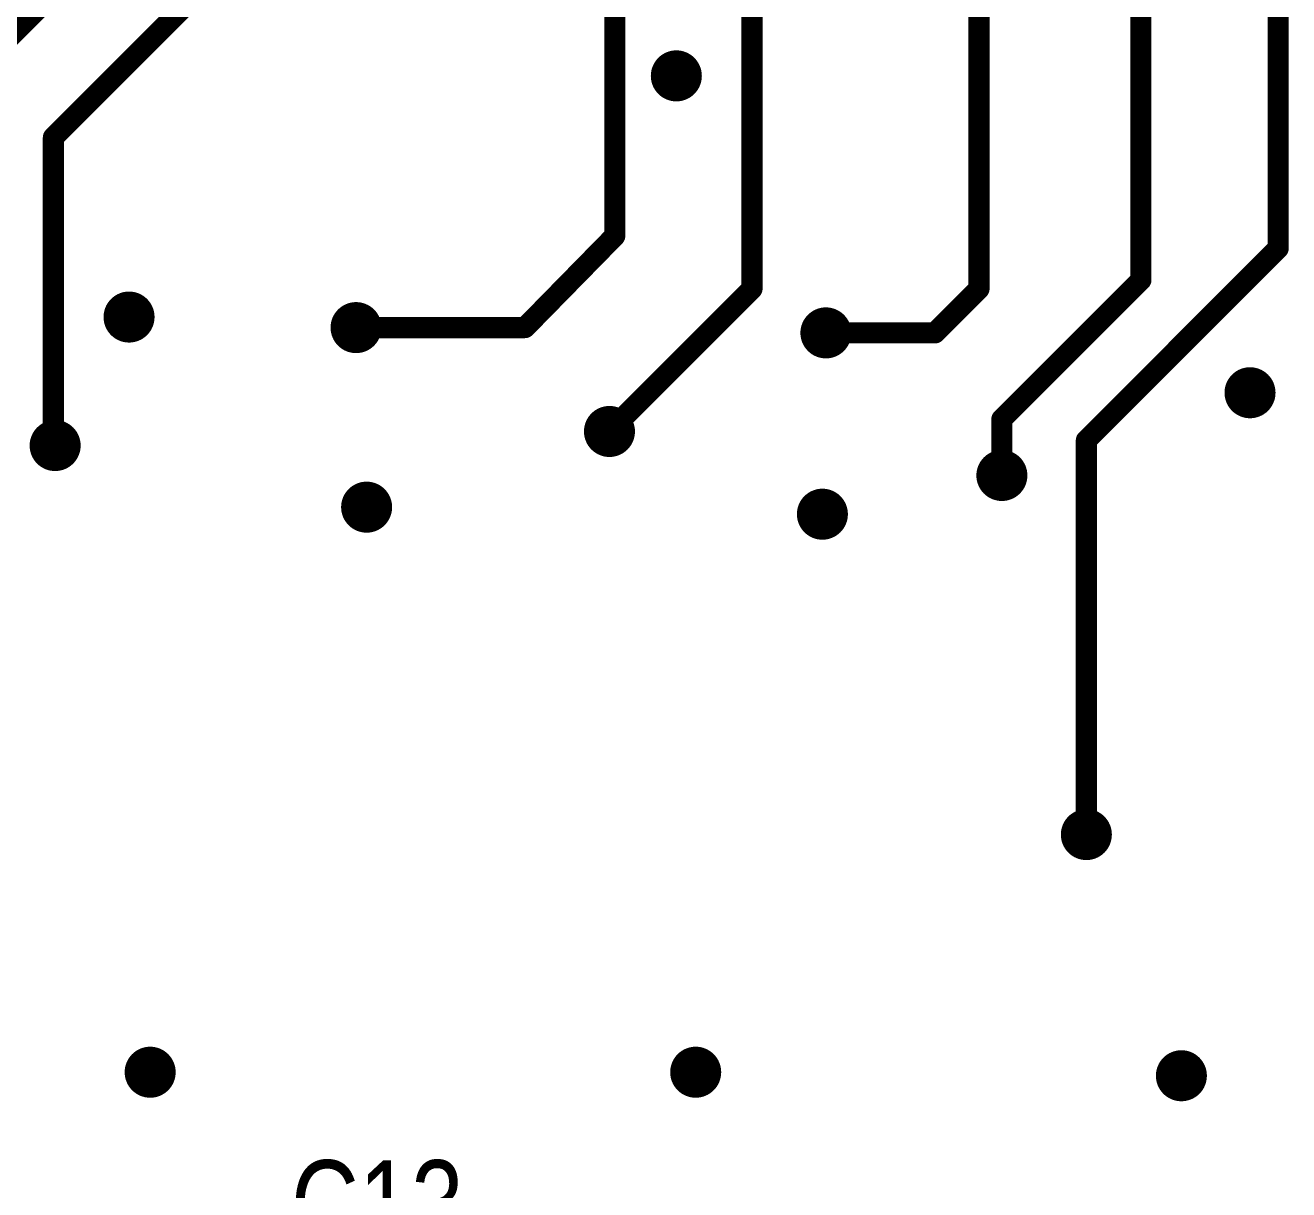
# Model space of a CAD drawing. Extents: x 0 to 8.76, y 0.02 to 4.83.
# Drawn here: x 5.693 to 6.411, y 1.342 to 2.004 of the extents above; entities that cross this region are included whole.
import ezdxf

# ---------------------------------------------------------------- set-up
doc = ezdxf.new("R2010")
doc.units = 0

msp = doc.modelspace()

# ---------------------------------------------------------------- linework, layer by layer
at = {"layer": 'DRL', "const_width": 0.01}
for points in [[(6.058, 1.975, 1), (6.068, 1.975, 1)], [(5.747, 1.838, 1), (5.757, 1.838, 1)], [(5.876, 1.832, 1), (5.886, 1.832, 1)], [(6.143, 1.829, 1), (6.153, 1.829, 1)], [(6.384, 1.795, 1), (6.394, 1.795, 1)], [(6.384, 1.795, 1), (6.394, 1.795, 1)], [(6.02, 1.773, 1), (6.03, 1.773, 1)], [(5.705, 1.765, 1), (5.715, 1.765, 1)], [(6.243, 1.748, 1), (6.253, 1.748, 1)], [(5.882, 1.73, 1), (5.892, 1.73, 1)], [(5.882, 1.73, 1), (5.892, 1.73, 1)], [(5.882, 1.73, 1), (5.892, 1.73, 1)], [(6.141, 1.726, 1), (6.151, 1.726, 1)], [(6.141, 1.726, 1), (6.151, 1.726, 1)], [(6.291, 1.544, 1), (6.301, 1.544, 1)], [(5.759, 1.409, 1), (5.769, 1.409, 1)], [(6.069, 1.409, 1), (6.079, 1.409, 1)], [(6.345, 1.407, 1), (6.355, 1.407, 1)], [(6.345, 1.407, 1), (6.355, 1.407, 1)]]:
    msp.add_lwpolyline(points, format="xyb", close=True, dxfattribs=at)
at = {"layer": 'FAB', "const_width": 0.01}
for points in [[(6.058, 1.975, 1), (6.068, 1.975, 1)], [(5.747, 1.838, 1), (5.757, 1.838, 1)], [(5.876, 1.832, 1), (5.886, 1.832, 1)], [(6.143, 1.829, 1), (6.153, 1.829, 1)], [(6.384, 1.795, 1), (6.394, 1.795, 1)], [(6.384, 1.795, 1), (6.394, 1.795, 1)], [(6.02, 1.773, 1), (6.03, 1.773, 1)], [(5.705, 1.765, 1), (5.715, 1.765, 1)], [(6.243, 1.748, 1), (6.253, 1.748, 1)], [(5.882, 1.73, 1), (5.892, 1.73, 1)], [(5.882, 1.73, 1), (5.892, 1.73, 1)], [(5.882, 1.73, 1), (5.892, 1.73, 1)], [(6.141, 1.726, 1), (6.151, 1.726, 1)], [(6.141, 1.726, 1), (6.151, 1.726, 1)], [(6.291, 1.544, 1), (6.301, 1.544, 1)], [(5.759, 1.409, 1), (5.769, 1.409, 1)], [(6.069, 1.409, 1), (6.079, 1.409, 1)], [(6.345, 1.407, 1), (6.355, 1.407, 1)], [(6.345, 1.407, 1), (6.355, 1.407, 1)]]:
    msp.add_lwpolyline(points, format="xyb", close=True, dxfattribs=at)
at = {"layer": 'GND', "const_width": 0.012}
for points in [[(6.057, 1.975, 1), (6.069, 1.975, 1)], [(5.746, 1.838, 1), (5.758, 1.838, 1)], [(5.875, 1.832, 1), (5.887, 1.832, 1)], [(6.142, 1.829, 1), (6.154, 1.829, 1)], [(6.383, 1.795, 1), (6.395, 1.795, 1)], [(6.383, 1.795, 1), (6.395, 1.795, 1)], [(6.019, 1.773, 1), (6.031, 1.773, 1)], [(5.704, 1.765, 1), (5.716, 1.765, 1)], [(6.242, 1.748, 1), (6.254, 1.748, 1)], [(5.881, 1.73, 1), (5.893, 1.73, 1)], [(5.881, 1.73, 1), (5.893, 1.73, 1)], [(5.881, 1.73, 1), (5.893, 1.73, 1)], [(6.14, 1.726, 1), (6.152, 1.726, 1)], [(6.14, 1.726, 1), (6.152, 1.726, 1)], [(6.29, 1.544, 1), (6.302, 1.544, 1)], [(5.758, 1.409, 1), (5.77, 1.409, 1)], [(6.068, 1.409, 1), (6.08, 1.409, 1)], [(6.344, 1.407, 1), (6.356, 1.407, 1)], [(6.344, 1.407, 1), (6.356, 1.407, 1)]]:
    msp.add_lwpolyline(points, format="xyb", close=True, dxfattribs=at)
at = {"layer": 'I10', "const_width": 0.012}
for points in [[(6.057, 1.975, 1), (6.069, 1.975, 1)], [(5.746, 1.838, 1), (5.758, 1.838, 1)], [(5.875, 1.832, 1), (5.887, 1.832, 1)], [(6.142, 1.829, 1), (6.154, 1.829, 1)], [(6.383, 1.795, 1), (6.395, 1.795, 1)], [(6.383, 1.795, 1), (6.395, 1.795, 1)], [(6.019, 1.773, 1), (6.031, 1.773, 1)], [(5.704, 1.765, 1), (5.716, 1.765, 1)], [(6.242, 1.748, 1), (6.254, 1.748, 1)], [(5.881, 1.73, 1), (5.893, 1.73, 1)], [(5.881, 1.73, 1), (5.893, 1.73, 1)], [(5.881, 1.73, 1), (5.893, 1.73, 1)], [(6.14, 1.726, 1), (6.152, 1.726, 1)], [(6.14, 1.726, 1), (6.152, 1.726, 1)], [(6.29, 1.544, 1), (6.302, 1.544, 1)], [(5.758, 1.409, 1), (5.77, 1.409, 1)], [(6.068, 1.409, 1), (6.08, 1.409, 1)], [(6.344, 1.407, 1), (6.356, 1.407, 1)], [(6.344, 1.407, 1), (6.356, 1.407, 1)]]:
    msp.add_lwpolyline(points, format="xyb", close=True, dxfattribs=at)
at = {"layer": 'I11', "const_width": 0.012}
for points in [[(6.057, 1.975, 1), (6.069, 1.975, 1)], [(5.746, 1.838, 1), (5.758, 1.838, 1)], [(5.875, 1.832, 1), (5.887, 1.832, 1)], [(6.142, 1.829, 1), (6.154, 1.829, 1)], [(6.383, 1.795, 1), (6.395, 1.795, 1)], [(6.383, 1.795, 1), (6.395, 1.795, 1)], [(6.019, 1.773, 1), (6.031, 1.773, 1)], [(5.704, 1.765, 1), (5.716, 1.765, 1)], [(6.242, 1.748, 1), (6.254, 1.748, 1)], [(5.881, 1.73, 1), (5.893, 1.73, 1)], [(5.881, 1.73, 1), (5.893, 1.73, 1)], [(5.881, 1.73, 1), (5.893, 1.73, 1)], [(6.14, 1.726, 1), (6.152, 1.726, 1)], [(6.14, 1.726, 1), (6.152, 1.726, 1)], [(6.29, 1.544, 1), (6.302, 1.544, 1)], [(5.758, 1.409, 1), (5.77, 1.409, 1)], [(6.068, 1.409, 1), (6.08, 1.409, 1)], [(6.344, 1.407, 1), (6.356, 1.407, 1)], [(6.344, 1.407, 1), (6.356, 1.407, 1)]]:
    msp.add_lwpolyline(points, format="xyb", close=True, dxfattribs=at)
at = {"layer": 'I12', "const_width": 0.012}
for points in [[(6.057, 1.975, 1), (6.069, 1.975, 1)], [(5.746, 1.838, 1), (5.758, 1.838, 1)], [(5.875, 1.832, 1), (5.887, 1.832, 1)], [(6.142, 1.829, 1), (6.154, 1.829, 1)], [(6.383, 1.795, 1), (6.395, 1.795, 1)], [(6.383, 1.795, 1), (6.395, 1.795, 1)], [(6.019, 1.773, 1), (6.031, 1.773, 1)], [(5.704, 1.765, 1), (5.716, 1.765, 1)], [(6.242, 1.748, 1), (6.254, 1.748, 1)], [(5.881, 1.73, 1), (5.893, 1.73, 1)], [(5.881, 1.73, 1), (5.893, 1.73, 1)], [(5.881, 1.73, 1), (5.893, 1.73, 1)], [(6.14, 1.726, 1), (6.152, 1.726, 1)], [(6.14, 1.726, 1), (6.152, 1.726, 1)], [(6.29, 1.544, 1), (6.302, 1.544, 1)], [(5.758, 1.409, 1), (5.77, 1.409, 1)], [(6.068, 1.409, 1), (6.08, 1.409, 1)], [(6.344, 1.407, 1), (6.356, 1.407, 1)], [(6.344, 1.407, 1), (6.356, 1.407, 1)]]:
    msp.add_lwpolyline(points, format="xyb", close=True, dxfattribs=at)
at = {"layer": 'IN3', "const_width": 0.012}
for points in [[(6.057, 1.975, 1), (6.069, 1.975, 1)], [(5.746, 1.838, 1), (5.758, 1.838, 1)], [(5.875, 1.832, 1), (5.887, 1.832, 1)], [(6.142, 1.829, 1), (6.154, 1.829, 1)], [(6.383, 1.795, 1), (6.395, 1.795, 1)], [(6.383, 1.795, 1), (6.395, 1.795, 1)], [(6.019, 1.773, 1), (6.031, 1.773, 1)], [(5.704, 1.765, 1), (5.716, 1.765, 1)], [(6.242, 1.748, 1), (6.254, 1.748, 1)], [(5.881, 1.73, 1), (5.893, 1.73, 1)], [(5.881, 1.73, 1), (5.893, 1.73, 1)], [(5.881, 1.73, 1), (5.893, 1.73, 1)], [(6.14, 1.726, 1), (6.152, 1.726, 1)], [(6.14, 1.726, 1), (6.152, 1.726, 1)], [(6.29, 1.544, 1), (6.302, 1.544, 1)], [(5.758, 1.409, 1), (5.77, 1.409, 1)], [(6.068, 1.409, 1), (6.08, 1.409, 1)], [(6.344, 1.407, 1), (6.356, 1.407, 1)], [(6.344, 1.407, 1), (6.356, 1.407, 1)]]:
    msp.add_lwpolyline(points, format="xyb", close=True, dxfattribs=at)
at = {"layer": 'IN4', "const_width": 0.012}
for points in [[(6.057, 1.975, 1), (6.069, 1.975, 1)], [(5.746, 1.838, 1), (5.758, 1.838, 1)], [(5.875, 1.832, 1), (5.887, 1.832, 1)], [(6.142, 1.829, 1), (6.154, 1.829, 1)], [(6.383, 1.795, 1), (6.395, 1.795, 1)], [(6.383, 1.795, 1), (6.395, 1.795, 1)], [(6.019, 1.773, 1), (6.031, 1.773, 1)], [(5.704, 1.765, 1), (5.716, 1.765, 1)], [(6.242, 1.748, 1), (6.254, 1.748, 1)], [(5.881, 1.73, 1), (5.893, 1.73, 1)], [(5.881, 1.73, 1), (5.893, 1.73, 1)], [(5.881, 1.73, 1), (5.893, 1.73, 1)], [(6.14, 1.726, 1), (6.152, 1.726, 1)], [(6.14, 1.726, 1), (6.152, 1.726, 1)], [(6.29, 1.544, 1), (6.302, 1.544, 1)], [(5.758, 1.409, 1), (5.77, 1.409, 1)], [(6.068, 1.409, 1), (6.08, 1.409, 1)], [(6.344, 1.407, 1), (6.356, 1.407, 1)], [(6.344, 1.407, 1), (6.356, 1.407, 1)]]:
    msp.add_lwpolyline(points, format="xyb", close=True, dxfattribs=at)
at = {"layer": 'IN5', "const_width": 0.012}
for points in [[(6.057, 1.975, 1), (6.069, 1.975, 1)], [(5.746, 1.838, 1), (5.758, 1.838, 1)], [(5.875, 1.832, 1), (5.887, 1.832, 1)], [(6.142, 1.829, 1), (6.154, 1.829, 1)], [(6.383, 1.795, 1), (6.395, 1.795, 1)], [(6.383, 1.795, 1), (6.395, 1.795, 1)], [(6.019, 1.773, 1), (6.031, 1.773, 1)], [(5.704, 1.765, 1), (5.716, 1.765, 1)], [(6.242, 1.748, 1), (6.254, 1.748, 1)], [(5.881, 1.73, 1), (5.893, 1.73, 1)], [(5.881, 1.73, 1), (5.893, 1.73, 1)], [(5.881, 1.73, 1), (5.893, 1.73, 1)], [(6.14, 1.726, 1), (6.152, 1.726, 1)], [(6.14, 1.726, 1), (6.152, 1.726, 1)], [(6.29, 1.544, 1), (6.302, 1.544, 1)], [(5.758, 1.409, 1), (5.77, 1.409, 1)], [(6.068, 1.409, 1), (6.08, 1.409, 1)], [(6.344, 1.407, 1), (6.356, 1.407, 1)], [(6.344, 1.407, 1), (6.356, 1.407, 1)]]:
    msp.add_lwpolyline(points, format="xyb", close=True, dxfattribs=at)
at = {"layer": 'IN6', "const_width": 0.012}
for points in [[(6.057, 1.975, 1), (6.069, 1.975, 1)], [(5.746, 1.838, 1), (5.758, 1.838, 1)], [(5.875, 1.832, 1), (5.887, 1.832, 1)], [(6.142, 1.829, 1), (6.154, 1.829, 1)], [(6.383, 1.795, 1), (6.395, 1.795, 1)], [(6.383, 1.795, 1), (6.395, 1.795, 1)], [(6.019, 1.773, 1), (6.031, 1.773, 1)], [(5.704, 1.765, 1), (5.716, 1.765, 1)], [(6.242, 1.748, 1), (6.254, 1.748, 1)], [(5.881, 1.73, 1), (5.893, 1.73, 1)], [(5.881, 1.73, 1), (5.893, 1.73, 1)], [(5.881, 1.73, 1), (5.893, 1.73, 1)], [(6.14, 1.726, 1), (6.152, 1.726, 1)], [(6.14, 1.726, 1), (6.152, 1.726, 1)], [(6.29, 1.544, 1), (6.302, 1.544, 1)], [(5.758, 1.409, 1), (5.77, 1.409, 1)], [(6.068, 1.409, 1), (6.08, 1.409, 1)], [(6.344, 1.407, 1), (6.356, 1.407, 1)], [(6.344, 1.407, 1), (6.356, 1.407, 1)]]:
    msp.add_lwpolyline(points, format="xyb", close=True, dxfattribs=at)
at = {"layer": 'IN7', "const_width": 0.012}
for points in [[(6.057, 1.975, 1), (6.069, 1.975, 1)], [(5.746, 1.838, 1), (5.758, 1.838, 1)], [(5.875, 1.832, 1), (5.887, 1.832, 1)], [(6.142, 1.829, 1), (6.154, 1.829, 1)], [(6.383, 1.795, 1), (6.395, 1.795, 1)], [(6.383, 1.795, 1), (6.395, 1.795, 1)], [(6.019, 1.773, 1), (6.031, 1.773, 1)], [(5.704, 1.765, 1), (5.716, 1.765, 1)], [(6.242, 1.748, 1), (6.254, 1.748, 1)], [(5.881, 1.73, 1), (5.893, 1.73, 1)], [(5.881, 1.73, 1), (5.893, 1.73, 1)], [(5.881, 1.73, 1), (5.893, 1.73, 1)], [(6.14, 1.726, 1), (6.152, 1.726, 1)], [(6.14, 1.726, 1), (6.152, 1.726, 1)], [(6.29, 1.544, 1), (6.302, 1.544, 1)], [(5.758, 1.409, 1), (5.77, 1.409, 1)], [(6.068, 1.409, 1), (6.08, 1.409, 1)], [(6.344, 1.407, 1), (6.356, 1.407, 1)], [(6.344, 1.407, 1), (6.356, 1.407, 1)]]:
    msp.add_lwpolyline(points, format="xyb", close=True, dxfattribs=at)
at = {"layer": 'IN8', "const_width": 0.012}
for points in [[(6.057, 1.975, 1), (6.069, 1.975, 1)], [(5.746, 1.838, 1), (5.758, 1.838, 1)], [(5.875, 1.832, 1), (5.887, 1.832, 1)], [(6.142, 1.829, 1), (6.154, 1.829, 1)], [(6.383, 1.795, 1), (6.395, 1.795, 1)], [(6.383, 1.795, 1), (6.395, 1.795, 1)], [(6.019, 1.773, 1), (6.031, 1.773, 1)], [(5.704, 1.765, 1), (5.716, 1.765, 1)], [(6.242, 1.748, 1), (6.254, 1.748, 1)], [(5.881, 1.73, 1), (5.893, 1.73, 1)], [(5.881, 1.73, 1), (5.893, 1.73, 1)], [(5.881, 1.73, 1), (5.893, 1.73, 1)], [(6.14, 1.726, 1), (6.152, 1.726, 1)], [(6.14, 1.726, 1), (6.152, 1.726, 1)], [(6.29, 1.544, 1), (6.302, 1.544, 1)], [(5.758, 1.409, 1), (5.77, 1.409, 1)], [(6.068, 1.409, 1), (6.08, 1.409, 1)], [(6.344, 1.407, 1), (6.356, 1.407, 1)], [(6.344, 1.407, 1), (6.356, 1.407, 1)]]:
    msp.add_lwpolyline(points, format="xyb", close=True, dxfattribs=at)
at = {"layer": 'IN9', "const_width": 0.012}
for points in [[(6.057, 1.975, 1), (6.069, 1.975, 1)], [(5.746, 1.838, 1), (5.758, 1.838, 1)], [(5.875, 1.832, 1), (5.887, 1.832, 1)], [(6.142, 1.829, 1), (6.154, 1.829, 1)], [(6.383, 1.795, 1), (6.395, 1.795, 1)], [(6.383, 1.795, 1), (6.395, 1.795, 1)], [(6.019, 1.773, 1), (6.031, 1.773, 1)], [(5.704, 1.765, 1), (5.716, 1.765, 1)], [(6.242, 1.748, 1), (6.254, 1.748, 1)], [(5.881, 1.73, 1), (5.893, 1.73, 1)], [(5.881, 1.73, 1), (5.893, 1.73, 1)], [(5.881, 1.73, 1), (5.893, 1.73, 1)], [(6.14, 1.726, 1), (6.152, 1.726, 1)], [(6.14, 1.726, 1), (6.152, 1.726, 1)], [(6.29, 1.544, 1), (6.302, 1.544, 1)], [(5.758, 1.409, 1), (5.77, 1.409, 1)], [(6.068, 1.409, 1), (6.08, 1.409, 1)], [(6.344, 1.407, 1), (6.356, 1.407, 1)], [(6.344, 1.407, 1), (6.356, 1.407, 1)]]:
    msp.add_lwpolyline(points, format="xyb", close=True, dxfattribs=at)
at = {"layer": 'NOT', "const_width": 0.01}
for points in [[(6.058, 1.975, 1), (6.068, 1.975, 1)], [(5.747, 1.838, 1), (5.757, 1.838, 1)], [(5.876, 1.832, 1), (5.886, 1.832, 1)], [(6.143, 1.829, 1), (6.153, 1.829, 1)], [(6.384, 1.795, 1), (6.394, 1.795, 1)], [(6.384, 1.795, 1), (6.394, 1.795, 1)], [(6.02, 1.773, 1), (6.03, 1.773, 1)], [(5.705, 1.765, 1), (5.715, 1.765, 1)], [(6.243, 1.748, 1), (6.253, 1.748, 1)], [(5.882, 1.73, 1), (5.892, 1.73, 1)], [(5.882, 1.73, 1), (5.892, 1.73, 1)], [(5.882, 1.73, 1), (5.892, 1.73, 1)], [(6.141, 1.726, 1), (6.151, 1.726, 1)], [(6.141, 1.726, 1), (6.151, 1.726, 1)], [(6.291, 1.544, 1), (6.301, 1.544, 1)], [(5.759, 1.409, 1), (5.769, 1.409, 1)], [(6.069, 1.409, 1), (6.079, 1.409, 1)], [(6.345, 1.407, 1), (6.355, 1.407, 1)], [(6.345, 1.407, 1), (6.355, 1.407, 1)]]:
    msp.add_lwpolyline(points, format="xyb", close=True, dxfattribs=at)
at = {"layer": 'PWR', "const_width": 0.012}
for points in [[(6.057, 1.975, 1), (6.069, 1.975, 1)], [(5.746, 1.838, 1), (5.758, 1.838, 1)], [(5.875, 1.832, 1), (5.887, 1.832, 1)], [(6.142, 1.829, 1), (6.154, 1.829, 1)], [(6.383, 1.795, 1), (6.395, 1.795, 1)], [(6.383, 1.795, 1), (6.395, 1.795, 1)], [(6.019, 1.773, 1), (6.031, 1.773, 1)], [(5.704, 1.765, 1), (5.716, 1.765, 1)], [(6.242, 1.748, 1), (6.254, 1.748, 1)], [(5.881, 1.73, 1), (5.893, 1.73, 1)], [(5.881, 1.73, 1), (5.893, 1.73, 1)], [(5.881, 1.73, 1), (5.893, 1.73, 1)], [(6.14, 1.726, 1), (6.152, 1.726, 1)], [(6.14, 1.726, 1), (6.152, 1.726, 1)], [(6.29, 1.544, 1), (6.302, 1.544, 1)], [(5.758, 1.409, 1), (5.77, 1.409, 1)], [(6.068, 1.409, 1), (6.08, 1.409, 1)], [(6.344, 1.407, 1), (6.356, 1.407, 1)], [(6.344, 1.407, 1), (6.356, 1.407, 1)]]:
    msp.add_lwpolyline(points, format="xyb", close=True, dxfattribs=at)
at = {"layer": 'SMT', "const_width": 0.015}
for points in [[(6.056, 1.975, 1), (6.07, 1.975, 1)], [(5.745, 1.838, 1), (5.759, 1.838, 1)], [(5.874, 1.832, 1), (5.888, 1.832, 1)], [(6.141, 1.829, 1), (6.155, 1.829, 1)], [(6.382, 1.795, 1), (6.396, 1.795, 1)], [(6.382, 1.795, 1), (6.396, 1.795, 1)], [(6.018, 1.773, 1), (6.032, 1.773, 1)], [(5.703, 1.765, 1), (5.717, 1.765, 1)], [(6.241, 1.748, 1), (6.255, 1.748, 1)], [(5.88, 1.73, 1), (5.894, 1.73, 1)], [(5.88, 1.73, 1), (5.894, 1.73, 1)], [(5.88, 1.73, 1), (5.894, 1.73, 1)], [(6.139, 1.726, 1), (6.153, 1.726, 1)], [(6.139, 1.726, 1), (6.153, 1.726, 1)], [(6.289, 1.544, 1), (6.303, 1.544, 1)], [(5.757, 1.409, 1), (5.771, 1.409, 1)], [(6.067, 1.409, 1), (6.081, 1.409, 1)], [(6.343, 1.407, 1), (6.357, 1.407, 1)], [(6.343, 1.407, 1), (6.357, 1.407, 1)]]:
    msp.add_lwpolyline(points, format="xyb", close=True, dxfattribs=at)
at = {"layer": 'TOP', "const_width": 0.012}
for points in [[(6.235, 1.854), (6.235, 2.543)], [(6.405, 1.877), (6.405, 2.542)], [(6.327, 1.859), (6.327, 2.389)], [(6.028, 1.884), (6.028, 2.275)], [(5.876, 2.188), (5.658, 1.971)], [(5.709, 1.94), (5.872, 2.103)], [(6.106, 1.854), (6.106, 2.098)], [(5.709, 1.764), (5.709, 1.94)], [(5.977, 1.832), (6.028, 1.884)], [(6.296, 1.768), (6.405, 1.877)], [(6.025, 1.773), (6.106, 1.854)], [(6.21, 1.829), (6.235, 1.854)], [(6.248, 1.78), (6.327, 1.859)], [(5.881, 1.832), (5.977, 1.832)], [(6.148, 1.829), (6.21, 1.829)], [(6.248, 1.748), (6.248, 1.78)], [(6.296, 1.544), (6.296, 1.768)], [(5.71, 1.765), (5.709, 1.764)]]:
    msp.add_lwpolyline(points, dxfattribs=at)
at = {"layer": 'TOP'}
for points, const_width in [([(6.057, 1.975, 1), (6.069, 1.975, 1)], 0.012), ([(5.706, 1.94, 1), (5.712, 1.94, 1)], 0.006), ([(5.706, 1.94, 1), (5.712, 1.94, 1)], 0.006), ([(6.025, 1.884, 1), (6.031, 1.884, 1)], 0.006), ([(6.025, 1.884, 1), (6.031, 1.884, 1)], 0.006), ([(6.402, 1.877, 1), (6.408, 1.877, 1)], 0.006), ([(6.402, 1.877, 1), (6.408, 1.877, 1)], 0.006), ([(6.103, 1.854, 1), (6.109, 1.854, 1)], 0.006), ([(6.103, 1.854, 1), (6.109, 1.854, 1)], 0.006), ([(6.232, 1.854, 1), (6.238, 1.854, 1)], 0.006), ([(6.232, 1.854, 1), (6.238, 1.854, 1)], 0.006), ([(6.324, 1.859, 1), (6.33, 1.859, 1)], 0.006), ([(6.324, 1.859, 1), (6.33, 1.859, 1)], 0.006), ([(5.746, 1.838, 1), (5.758, 1.838, 1)], 0.012), ([(5.875, 1.832, 1), (5.887, 1.832, 1)], 0.012), ([(6.142, 1.829, 1), (6.154, 1.829, 1)], 0.012), ([(5.878, 1.832, 1), (5.884, 1.832, 1)], 0.006), ([(5.974, 1.832, 1), (5.98, 1.832, 1)], 0.006), ([(5.974, 1.832, 1), (5.98, 1.832, 1)], 0.006), ([(6.145, 1.829, 1), (6.151, 1.829, 1)], 0.006), ([(6.207, 1.829, 1), (6.213, 1.829, 1)], 0.006), ([(6.207, 1.829, 1), (6.213, 1.829, 1)], 0.006), ([(6.383, 1.795, 1), (6.395, 1.795, 1)], 0.012), ([(6.383, 1.795, 1), (6.395, 1.795, 1)], 0.012), ([(6.019, 1.773, 1), (6.031, 1.773, 1)], 0.012), ([(6.245, 1.78, 1), (6.251, 1.78, 1)], 0.006), ([(6.245, 1.78, 1), (6.251, 1.78, 1)], 0.006), ([(5.704, 1.765, 1), (5.716, 1.765, 1)], 0.012), ([(6.022, 1.773, 1), (6.028, 1.773, 1)], 0.006), ([(6.293, 1.768, 1), (6.299, 1.768, 1)], 0.006), ([(6.293, 1.768, 1), (6.299, 1.768, 1)], 0.006), ([(5.706, 1.764, 1), (5.712, 1.764, 1)], 0.006), ([(5.706, 1.764, 1), (5.712, 1.764, 1)], 0.006), ([(5.707, 1.765, 1), (5.713, 1.765, 1)], 0.006), ([(6.242, 1.748, 1), (6.254, 1.748, 1)], 0.012), ([(6.245, 1.748, 1), (6.251, 1.748, 1)], 0.006), ([(5.881, 1.73, 1), (5.893, 1.73, 1)], 0.012), ([(5.881, 1.73, 1), (5.893, 1.73, 1)], 0.012), ([(5.881, 1.73, 1), (5.893, 1.73, 1)], 0.012), ([(6.14, 1.726, 1), (6.152, 1.726, 1)], 0.012), ([(6.14, 1.726, 1), (6.152, 1.726, 1)], 0.012), ([(6.29, 1.544, 1), (6.302, 1.544, 1)], 0.012), ([(6.293, 1.544, 1), (6.299, 1.544, 1)], 0.006), ([(5.758, 1.409, 1), (5.77, 1.409, 1)], 0.012), ([(6.068, 1.409, 1), (6.08, 1.409, 1)], 0.012), ([(6.344, 1.407, 1), (6.356, 1.407, 1)], 0.012), ([(6.344, 1.407, 1), (6.356, 1.407, 1)], 0.012)]:
    msp.add_lwpolyline(points, format="xyb", close=True, dxfattribs=dict(at, const_width=const_width))

# ---------------------------------------------------------------- texts
at = {"layer": 'SST', "width": 0.8}
msp.add_text('C13', height=0.05, rotation=360, dxfattribs=at).set_placement((5.844, 1.309))

doc.saveas('drawing.dxf')
